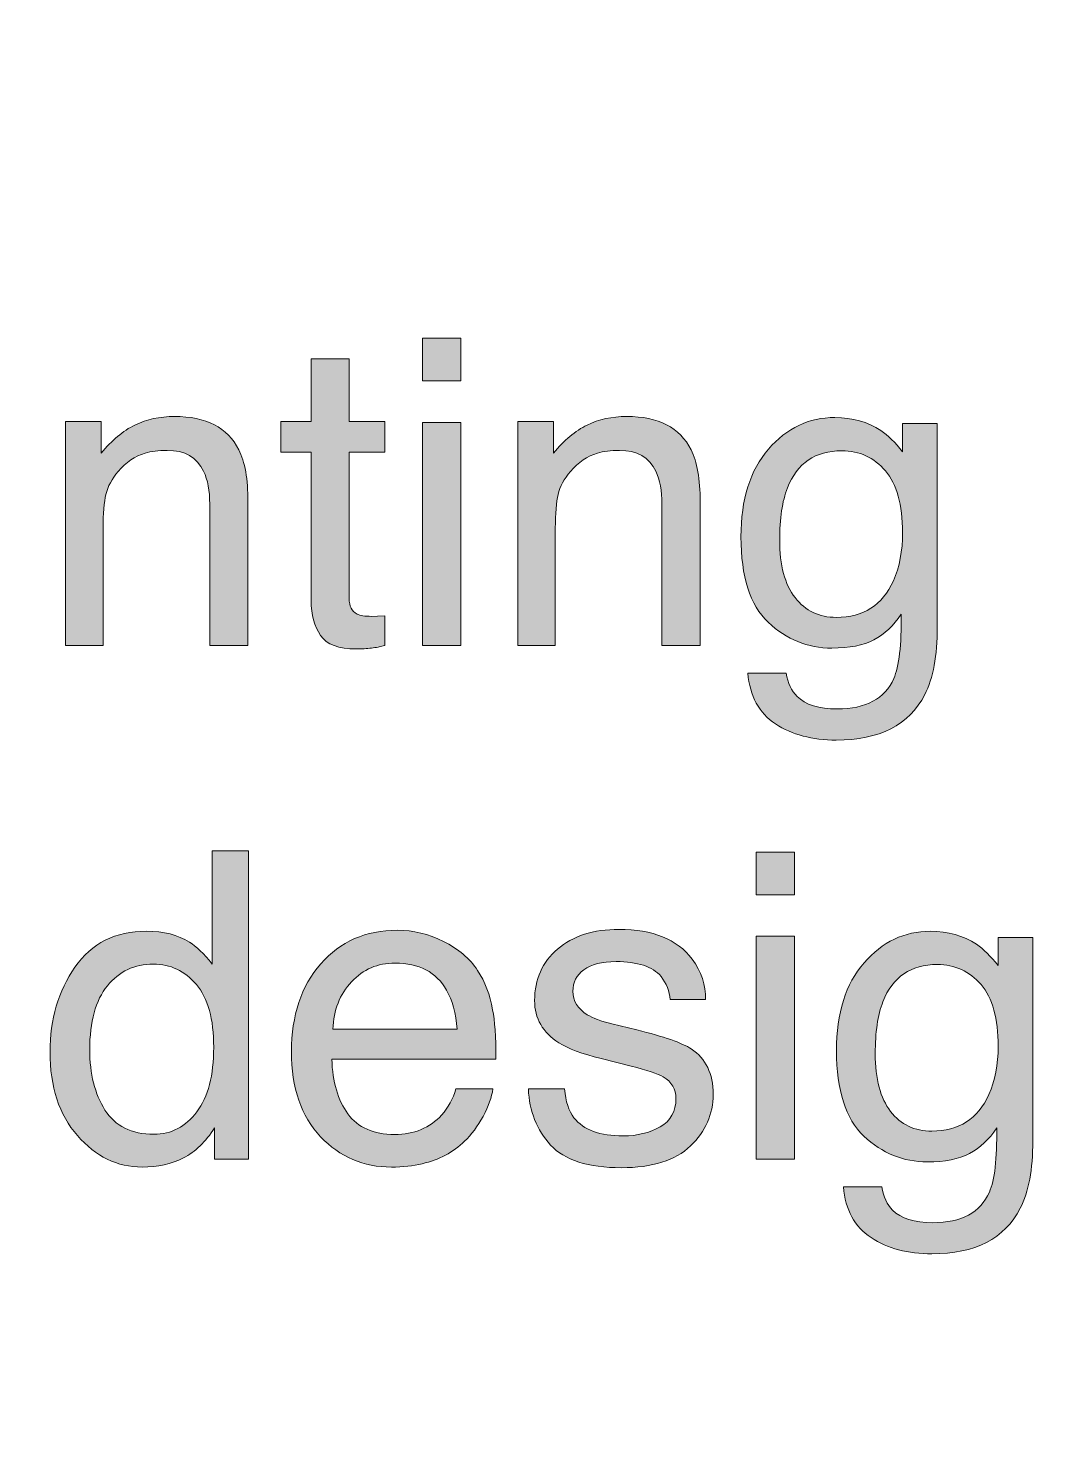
# Model space of a CAD drawing. Header units: millimetres. Extents: x 5.6 to 101.1, y 33.8 to 120.6.
# Drawn here: x 67.11 to 71.36, y 45.38 to 51.16 of the extents above; entities that cross this region are included whole.
import ezdxf

# ---------------------------------------------------------------- set-up
doc = ezdxf.new("R2010")
doc.units = ezdxf.units.MM
doc.layers.add('Hextension Extended', color=7, linetype='Continuous')
doc.layers.add('Text and Guidance', color=7, linetype='Continuous')

msp = doc.modelspace()

# ---------------------------------------------------------------- hatches: boundary and pattern name
at = {"layer": 'Text and Guidance', "true_color": 0xff00ff, "transparency": 33554687}
h = msp.add_hatch(color=6, dxfattribs=at)
h.paths.add_polyline_path([(68.7357, 49.8853), (68.8933, 49.8853), (68.8933, 49.7096), (68.7357, 49.7096)], flags=0)
h.paths.add_polyline_path([(68.7357, 49.5382), (68.8933, 49.5382), (68.8933, 48.6201), (68.7357, 48.6201)], flags=0)
h = msp.add_hatch(color=6, dxfattribs=at)
edge = h.paths.add_edge_path(flags=0)
edge.add_spline(control_points=[(68.2766, 49.8001), (68.2766, 49.8001), (68.4334, 49.8001), (68.4334, 49.8001), (68.4334, 49.8001), (68.4334, 49.5425), (68.4334, 49.5425), (68.4334, 49.5425), (68.5807, 49.5425), (68.5807, 49.5425), (68.5807, 49.5425), (68.5807, 49.4159), (68.5807, 49.4159), (68.5807, 49.4159), (68.4334, 49.4159), (68.4334, 49.4159), (68.4334, 49.4159), (68.4334, 48.8139), (68.4334, 48.8139), (68.4334, 48.7817), (68.4443, 48.7602), (68.4661, 48.7493), (68.4782, 48.743), (68.4983, 48.7398), (68.5264, 48.7398), (68.5264, 48.7398), (68.5505, 48.7403), (68.5505, 48.7403), (68.5505, 48.7403), (68.5807, 48.7424), (68.5807, 48.7424), (68.5807, 48.7424), (68.5807, 48.6201), (68.5807, 48.6201), (68.5629, 48.6149), (68.5444, 48.6112), (68.5251, 48.6089), (68.5059, 48.6066), (68.4851, 48.6055), (68.4627, 48.6055), (68.3903, 48.6055), (68.3412, 48.624), (68.3154, 48.661), (68.2896, 48.6981), (68.2766, 48.7461), (68.2766, 48.8053), (68.2766, 48.8053), (68.2766, 49.4159), (68.2766, 49.4159), (68.2766, 49.4159), (68.1518, 49.4159), (68.1518, 49.4159), (68.1518, 49.4159), (68.1518, 49.5425), (68.1518, 49.5425), (68.1518, 49.5425), (68.2766, 49.5425), (68.2766, 49.5425), (68.2766, 49.5425), (68.2766, 49.8001), (68.2766, 49.8001)], knot_values=[0, 0, 0, 0, 1, 1, 1, 2, 2, 2, 3, 3, 3, 4, 4, 4, 5, 5, 5, 6, 6, 6, 7, 7, 7, 8, 8, 8, 9, 9, 9, 10, 10, 10, 11, 11, 11, 12, 12, 12, 13, 13, 13, 14, 14, 14, 15, 15, 15, 16, 16, 16, 17, 17, 17, 18, 18, 18, 19, 19, 19, 20, 20, 20, 20], degree=3, periodic=1)
h = msp.add_hatch(color=6, dxfattribs=at)
edge = h.paths.add_edge_path(flags=0)
edge.add_spline(control_points=[(67.2646, 49.5425), (67.2646, 49.5425), (67.4119, 49.5425), (67.4119, 49.5425), (67.4119, 49.5425), (67.4119, 49.4116), (67.4119, 49.4116), (67.4556, 49.4656), (67.5018, 49.5043), (67.5506, 49.5279), (67.5994, 49.5514), (67.6536, 49.5632), (67.7134, 49.5632), (67.8443, 49.5632), (67.9327, 49.5176), (67.9786, 49.4263), (68.0039, 49.3763), (68.0165, 49.3048), (68.0165, 49.2118), (68.0165, 49.2118), (68.0165, 48.6201), (68.0165, 48.6201), (68.0165, 48.6201), (67.8589, 48.6201), (67.8589, 48.6201), (67.8589, 48.6201), (67.8589, 49.2015), (67.8589, 49.2015), (67.8589, 49.2577), (67.8506, 49.3031), (67.8339, 49.3375), (67.8064, 49.395), (67.7564, 49.4237), (67.6841, 49.4237), (67.6473, 49.4237), (67.6172, 49.4199), (67.5936, 49.4125), (67.5512, 49.3998), (67.5138, 49.3746), (67.4817, 49.3367), (67.4558, 49.3063), (67.439, 49.2748), (67.4313, 49.2424), (67.4235, 49.2099), (67.4197, 49.1636), (67.4197, 49.1033), (67.4197, 49.1033), (67.4197, 48.6201), (67.4197, 48.6201), (67.4197, 48.6201), (67.2646, 48.6201), (67.2646, 48.6201), (67.2646, 48.6201), (67.2646, 49.5425), (67.2646, 49.5425)], knot_values=[0, 0, 0, 0, 1, 1, 1, 2, 2, 2, 3, 3, 3, 4, 4, 4, 5, 5, 5, 6, 6, 6, 7, 7, 7, 8, 8, 8, 9, 9, 9, 10, 10, 10, 11, 11, 11, 12, 12, 12, 13, 13, 13, 14, 14, 14, 15, 15, 15, 16, 16, 16, 17, 17, 17, 18, 18, 18, 18], degree=3, periodic=1)
h = msp.add_hatch(color=6, dxfattribs=at)
edge = h.paths.add_edge_path(flags=0)
edge.add_spline(control_points=[(69.1276, 49.5425), (69.1276, 49.5425), (69.2749, 49.5425), (69.2749, 49.5425), (69.2749, 49.5425), (69.2749, 49.4116), (69.2749, 49.4116), (69.3185, 49.4656), (69.3647, 49.5043), (69.4135, 49.5279), (69.4623, 49.5514), (69.5166, 49.5632), (69.5763, 49.5632), (69.7072, 49.5632), (69.7956, 49.5176), (69.8416, 49.4263), (69.8668, 49.3763), (69.8795, 49.3048), (69.8795, 49.2118), (69.8795, 49.2118), (69.8795, 48.6201), (69.8795, 48.6201), (69.8795, 48.6201), (69.7219, 48.6201), (69.7219, 48.6201), (69.7219, 48.6201), (69.7219, 49.2015), (69.7219, 49.2015), (69.7219, 49.2577), (69.7135, 49.3031), (69.6969, 49.3375), (69.6693, 49.395), (69.6194, 49.4237), (69.547, 49.4237), (69.5103, 49.4237), (69.4801, 49.4199), (69.4566, 49.4125), (69.4141, 49.3998), (69.3768, 49.3746), (69.3446, 49.3367), (69.3188, 49.3063), (69.302, 49.2748), (69.2942, 49.2424), (69.2865, 49.2099), (69.2826, 49.1636), (69.2826, 49.1033), (69.2826, 49.1033), (69.2826, 48.6201), (69.2826, 48.6201), (69.2826, 48.6201), (69.1276, 48.6201), (69.1276, 48.6201), (69.1276, 48.6201), (69.1276, 49.5425), (69.1276, 49.5425)], knot_values=[0, 0, 0, 0, 1, 1, 1, 2, 2, 2, 3, 3, 3, 4, 4, 4, 5, 5, 5, 6, 6, 6, 7, 7, 7, 8, 8, 8, 9, 9, 9, 10, 10, 10, 11, 11, 11, 12, 12, 12, 13, 13, 13, 14, 14, 14, 15, 15, 15, 16, 16, 16, 17, 17, 17, 18, 18, 18, 18], degree=3, periodic=1)
h = msp.add_hatch(color=6, dxfattribs=at)
edge = h.paths.add_edge_path(flags=0)
edge.add_spline(control_points=[(70.4341, 49.5589), (70.5065, 49.5589), (70.5696, 49.5411), (70.6236, 49.5055), (70.6529, 49.4854), (70.6828, 49.4561), (70.7132, 49.4176), (70.7132, 49.4176), (70.7132, 49.5339), (70.7132, 49.5339), (70.7132, 49.5339), (70.8562, 49.5339), (70.8562, 49.5339), (70.8562, 49.5339), (70.8562, 48.695), (70.8562, 48.695), (70.8562, 48.5779), (70.8389, 48.4855), (70.8045, 48.4177), (70.7402, 48.2925), (70.6187, 48.2299), (70.4402, 48.2299), (70.3408, 48.2299), (70.2573, 48.2522), (70.1895, 48.2967), (70.1218, 48.3412), (70.0839, 48.4108), (70.0758, 48.5056), (70.0758, 48.5056), (70.2335, 48.5056), (70.2335, 48.5056), (70.2409, 48.4642), (70.2558, 48.4323), (70.2782, 48.41), (70.3133, 48.3755), (70.3684, 48.3583), (70.4436, 48.3583), (70.5625, 48.3583), (70.6403, 48.4002), (70.677, 48.484), (70.6988, 48.5334), (70.7089, 48.6215), (70.7072, 48.7484), (70.6761, 48.7014), (70.6388, 48.6663), (70.5952, 48.6434), (70.5516, 48.6204), (70.4938, 48.6089), (70.4221, 48.6089), (70.3222, 48.6089), (70.2347, 48.6444), (70.1598, 48.7153), (70.0849, 48.7862), (70.0474, 48.9035), (70.0474, 49.0671), (70.0474, 49.2216), (70.0852, 49.3421), (70.1607, 49.4288), (70.2362, 49.5155), (70.3273, 49.5589), (70.4341, 49.5589)], knot_values=[0, 0, 0, 0, 1, 1, 1, 2, 2, 2, 3, 3, 3, 4, 4, 4, 5, 5, 5, 6, 6, 6, 7, 7, 7, 8, 8, 8, 9, 9, 9, 10, 10, 10, 11, 11, 11, 12, 12, 12, 13, 13, 13, 14, 14, 14, 15, 15, 15, 16, 16, 16, 17, 17, 17, 18, 18, 18, 19, 19, 19, 20, 20, 20, 20], degree=3, periodic=1)
edge = h.paths.add_edge_path(flags=0)
edge.add_spline(control_points=[(70.7132, 49.0852), (70.7132, 49.1995), (70.6896, 49.2841), (70.6426, 49.3393), (70.5955, 49.3944), (70.5355, 49.422), (70.4626, 49.422), (70.3535, 49.422), (70.2788, 49.3708), (70.2386, 49.2686), (70.2174, 49.2141), (70.2068, 49.1426), (70.2068, 49.0542), (70.2068, 48.9503), (70.2279, 48.8712), (70.2701, 48.8169), (70.3123, 48.7626), (70.369, 48.7355), (70.4402, 48.7355), (70.5516, 48.7355), (70.6299, 48.7858), (70.6753, 48.8862), (70.7006, 48.9431), (70.7132, 49.0094), (70.7132, 49.0852)], knot_values=[0, 0, 0, 0, 1, 1, 1, 2, 2, 2, 3, 3, 3, 4, 4, 4, 5, 5, 5, 6, 6, 6, 7, 7, 7, 8, 8, 8, 8], degree=3, periodic=1)
h = msp.add_hatch(color=6, dxfattribs=at)
edge = h.paths.add_edge_path(flags=0)
edge.add_spline(control_points=[(67.598, 47.4422), (67.6686, 47.4422), (67.7277, 47.4273), (67.7754, 47.3974), (67.8029, 47.3802), (67.8342, 47.3501), (67.8693, 47.307), (67.8693, 47.307), (67.8693, 47.773), (67.8693, 47.773), (67.8693, 47.773), (68.0183, 47.773), (68.0183, 47.773), (68.0183, 47.773), (68.0183, 46.5034), (68.0183, 46.5034), (68.0183, 46.5034), (67.8787, 46.5034), (67.8787, 46.5034), (67.8787, 46.5034), (67.8787, 46.6318), (67.8787, 46.6318), (67.8426, 46.5749), (67.7998, 46.5339), (67.7504, 46.5086), (67.701, 46.4833), (67.6445, 46.4707), (67.5807, 46.4707), (67.4779, 46.4707), (67.389, 46.5139), (67.3137, 46.6003), (67.2385, 46.6867), (67.2009, 46.8017), (67.2009, 46.9453), (67.2009, 47.0796), (67.2352, 47.196), (67.3038, 47.2945), (67.3724, 47.393), (67.4705, 47.4422), (67.598, 47.4422)], knot_values=[0, 0, 0, 0, 1, 1, 1, 2, 2, 2, 3, 3, 3, 4, 4, 4, 5, 5, 5, 6, 6, 6, 7, 7, 7, 8, 8, 8, 9, 9, 9, 10, 10, 10, 11, 11, 11, 12, 12, 12, 13, 13, 13, 13], degree=3, periodic=1)
edge = h.paths.add_edge_path(flags=0)
edge.add_spline(control_points=[(67.3645, 46.9539), (67.3645, 46.8551), (67.3855, 46.7724), (67.4274, 46.7058), (67.4693, 46.6392), (67.5365, 46.6059), (67.629, 46.6059), (67.7007, 46.6059), (67.7597, 46.6368), (67.806, 46.6985), (67.8522, 46.7602), (67.8753, 46.8488), (67.8753, 46.9642), (67.8753, 47.0808), (67.8515, 47.167), (67.8038, 47.223), (67.7561, 47.279), (67.6973, 47.307), (67.6272, 47.307), (67.5491, 47.307), (67.4858, 47.2771), (67.4373, 47.2174), (67.3888, 47.1577), (67.3645, 47.0699), (67.3645, 46.9539)], knot_values=[0, 0, 0, 0, 1, 1, 1, 2, 2, 2, 3, 3, 3, 4, 4, 4, 5, 5, 5, 6, 6, 6, 7, 7, 7, 8, 8, 8, 8], degree=3, periodic=1)
h = msp.add_hatch(color=6, dxfattribs=at)
h.paths.add_polyline_path([(70.1103, 47.7686), (70.2679, 47.7686), (70.2679, 47.5929), (70.1103, 47.5929)], flags=0)
h.paths.add_polyline_path([(70.1103, 47.4216), (70.2679, 47.4216), (70.2679, 46.5034), (70.1103, 46.5034)], flags=0)
h = msp.add_hatch(color=6, dxfattribs=at)
edge = h.paths.add_edge_path(flags=0)
edge.add_spline(control_points=[(68.6315, 47.4465), (68.6969, 47.4465), (68.7604, 47.4312), (68.8218, 47.4005), (68.8833, 47.3697), (68.9301, 47.33), (68.9622, 47.2812), (68.9932, 47.2347), (69.0139, 47.1804), (69.0242, 47.1184), (69.0334, 47.0759), (69.038, 47.0081), (69.038, 46.9151), (69.038, 46.9151), (68.3619, 46.9151), (68.3619, 46.9151), (68.3648, 46.8215), (68.3869, 46.7465), (68.4282, 46.6899), (68.4696, 46.6333), (68.5336, 46.6051), (68.6203, 46.6051), (68.7012, 46.6051), (68.7658, 46.6318), (68.8141, 46.6852), (68.8416, 46.7162), (68.8612, 46.7521), (68.8726, 46.7928), (68.8726, 46.7928), (69.0251, 46.7928), (69.0251, 46.7928), (69.0211, 46.7589), (69.0077, 46.7212), (68.985, 46.6796), (68.9624, 46.6379), (68.9369, 46.6039), (68.9088, 46.5775), (68.8617, 46.5316), (68.8035, 46.5006), (68.734, 46.4845), (68.6967, 46.4753), (68.6545, 46.4707), (68.6074, 46.4707), (68.4925, 46.4707), (68.3952, 46.5125), (68.3154, 46.596), (68.2356, 46.6796), (68.1957, 46.7966), (68.1957, 46.947), (68.1957, 47.0951), (68.2359, 47.2154), (68.3163, 47.3079), (68.3966, 47.4003), (68.5017, 47.4465), (68.6315, 47.4465)], knot_values=[0, 0, 0, 0, 1, 1, 1, 2, 2, 2, 3, 3, 3, 4, 4, 4, 5, 5, 5, 6, 6, 6, 7, 7, 7, 8, 8, 8, 9, 9, 9, 10, 10, 10, 11, 11, 11, 12, 12, 12, 13, 13, 13, 14, 14, 14, 15, 15, 15, 16, 16, 16, 17, 17, 17, 18, 18, 18, 18], degree=3, periodic=1)
edge = h.paths.add_edge_path(flags=0)
edge.add_spline(control_points=[(68.8787, 47.0383), (68.8724, 47.1055), (68.8577, 47.1592), (68.8347, 47.1993), (68.7923, 47.274), (68.7213, 47.3113), (68.622, 47.3113), (68.5508, 47.3113), (68.4911, 47.2856), (68.4429, 47.2342), (68.3946, 47.1828), (68.3691, 47.1175), (68.3662, 47.0383), (68.3662, 47.0383), (68.8787, 47.0383), (68.8787, 47.0383)], knot_values=[0, 0, 0, 0, 1, 1, 1, 2, 2, 2, 3, 3, 3, 4, 4, 4, 5, 5, 5, 5], degree=3, periodic=1)
h = msp.add_hatch(color=6, dxfattribs=at)
edge = h.paths.add_edge_path(flags=0)
edge.add_spline(control_points=[(69.3205, 46.7928), (69.3251, 46.7411), (69.338, 46.7015), (69.3593, 46.674), (69.3983, 46.624), (69.4661, 46.599), (69.5625, 46.599), (69.6199, 46.599), (69.6705, 46.6115), (69.7141, 46.6365), (69.7577, 46.6615), (69.7796, 46.7001), (69.7796, 46.7523), (69.7796, 46.792), (69.762, 46.8221), (69.727, 46.8428), (69.7046, 46.8554), (69.6604, 46.8701), (69.5944, 46.8867), (69.5944, 46.8867), (69.4712, 46.9177), (69.4712, 46.9177), (69.3926, 46.9372), (69.3346, 46.959), (69.2972, 46.9832), (69.2306, 47.0251), (69.1973, 47.0831), (69.1973, 47.1571), (69.1973, 47.2444), (69.2288, 47.315), (69.2916, 47.369), (69.3545, 47.423), (69.4391, 47.45), (69.5453, 47.45), (69.6842, 47.45), (69.7844, 47.4092), (69.8459, 47.3277), (69.8844, 47.276), (69.903, 47.2203), (69.9019, 47.1606), (69.9019, 47.1606), (69.7554, 47.1606), (69.7554, 47.1606), (69.7526, 47.1956), (69.7402, 47.2275), (69.7184, 47.2562), (69.6828, 47.297), (69.6211, 47.3173), (69.5332, 47.3173), (69.4747, 47.3173), (69.4303, 47.3061), (69.4002, 47.2837), (69.37, 47.2614), (69.355, 47.2318), (69.355, 47.195), (69.355, 47.1548), (69.3748, 47.1227), (69.4144, 47.0986), (69.4373, 47.0842), (69.4712, 47.0716), (69.516, 47.0607), (69.516, 47.0607), (69.6185, 47.0357), (69.6185, 47.0357), (69.7299, 47.0087), (69.8045, 46.9826), (69.8424, 46.9573), (69.9027, 46.9177), (69.9329, 46.8554), (69.9329, 46.7704), (69.9329, 46.6883), (69.9017, 46.6174), (69.8394, 46.5577), (69.7771, 46.498), (69.6822, 46.4681), (69.5548, 46.4681), (69.4175, 46.4681), (69.3204, 46.4993), (69.2632, 46.5616), (69.2061, 46.6239), (69.1755, 46.701), (69.1715, 46.7928), (69.1715, 46.7928), (69.3205, 46.7928), (69.3205, 46.7928)], knot_values=[0, 0, 0, 0, 1, 1, 1, 2, 2, 2, 3, 3, 3, 4, 4, 4, 5, 5, 5, 6, 6, 6, 7, 7, 7, 8, 8, 8, 9, 9, 9, 10, 10, 10, 11, 11, 11, 12, 12, 12, 13, 13, 13, 14, 14, 14, 15, 15, 15, 16, 16, 16, 17, 17, 17, 18, 18, 18, 19, 19, 19, 20, 20, 20, 21, 21, 21, 22, 22, 22, 23, 23, 23, 24, 24, 24, 25, 25, 25, 26, 26, 26, 27, 27, 27, 28, 28, 28, 28], degree=3, periodic=1)
h = msp.add_hatch(color=6, dxfattribs=at)
edge = h.paths.add_edge_path(flags=0)
edge.add_spline(control_points=[(70.8277, 47.4422), (70.9001, 47.4422), (70.9632, 47.4244), (71.0172, 47.3888), (71.0465, 47.3687), (71.0764, 47.3394), (71.1068, 47.301), (71.1068, 47.301), (71.1068, 47.4172), (71.1068, 47.4172), (71.1068, 47.4172), (71.2498, 47.4172), (71.2498, 47.4172), (71.2498, 47.4172), (71.2498, 46.5784), (71.2498, 46.5784), (71.2498, 46.4612), (71.2325, 46.3688), (71.1981, 46.301), (71.1338, 46.1759), (71.0123, 46.1133), (70.8338, 46.1133), (70.7344, 46.1133), (70.6509, 46.1355), (70.5831, 46.18), (70.5154, 46.2245), (70.4775, 46.2941), (70.4694, 46.3889), (70.4694, 46.3889), (70.6271, 46.3889), (70.6271, 46.3889), (70.6345, 46.3475), (70.6494, 46.3157), (70.6718, 46.2933), (70.7069, 46.2588), (70.762, 46.2416), (70.8372, 46.2416), (70.9561, 46.2416), (71.0339, 46.2835), (71.0706, 46.3674), (71.0924, 46.4167), (71.1025, 46.5049), (71.1008, 46.6318), (71.0698, 46.5847), (71.0324, 46.5497), (70.9888, 46.5267), (70.9452, 46.5037), (70.8874, 46.4922), (70.8157, 46.4922), (70.7158, 46.4922), (70.6283, 46.5277), (70.5534, 46.5986), (70.4785, 46.6695), (70.441, 46.7868), (70.441, 46.9504), (70.441, 47.1049), (70.4788, 47.2255), (70.5543, 47.3122), (70.6298, 47.3989), (70.7209, 47.4422), (70.8277, 47.4422)], knot_values=[0, 0, 0, 0, 1, 1, 1, 2, 2, 2, 3, 3, 3, 4, 4, 4, 5, 5, 5, 6, 6, 6, 7, 7, 7, 8, 8, 8, 9, 9, 9, 10, 10, 10, 11, 11, 11, 12, 12, 12, 13, 13, 13, 14, 14, 14, 15, 15, 15, 16, 16, 16, 17, 17, 17, 18, 18, 18, 19, 19, 19, 20, 20, 20, 20], degree=3, periodic=1)
edge = h.paths.add_edge_path(flags=0)
edge.add_spline(control_points=[(71.1068, 46.9685), (71.1068, 47.0828), (71.0832, 47.1675), (71.0362, 47.2226), (70.9891, 47.2777), (70.9291, 47.3053), (70.8562, 47.3053), (70.7471, 47.3053), (70.6724, 47.2542), (70.6322, 47.152), (70.611, 47.0974), (70.6004, 47.0259), (70.6004, 46.9375), (70.6004, 46.8336), (70.6215, 46.7545), (70.6637, 46.7002), (70.7059, 46.646), (70.7626, 46.6188), (70.8338, 46.6188), (70.9452, 46.6188), (71.0235, 46.6691), (71.0689, 46.7696), (71.0942, 46.8264), (71.1068, 46.8927), (71.1068, 46.9685)], knot_values=[0, 0, 0, 0, 1, 1, 1, 2, 2, 2, 3, 3, 3, 4, 4, 4, 5, 5, 5, 6, 6, 6, 7, 7, 7, 8, 8, 8, 8], degree=3, periodic=1)

# ---------------------------------------------------------------- linework, layer by layer
at = {"layer": 'Hextension Extended', "color": 153, "linetype": 'Continuous', "lineweight": 5, "true_color": 0x5994dc}
msp.add_open_spline([(5.6051, 120.5747), (5.6051, 120.5747), (5.6051, 92.7747), (5.6051, 92.7747), (5.6051, 92.7747), (25.0436, 51.0497), (25.0436, 51.0497), (25.0436, 51.0497), (33.7038, 36.0497), (33.7038, 36.0497), (33.8824, 35.7403), (34.2125, 35.5497), (34.5698, 35.5497), (34.5698, 35.5497), (36.9801, 35.5497), (36.9801, 35.5497), (37.1181, 35.5497), (37.2301, 35.6616), (37.2301, 35.7997), (37.2301, 35.7997), (37.2301, 40.0497), (37.2301, 40.0497), (37.2301, 40.4363), (37.5435, 40.7497), (37.9301, 40.7497), (38.3167, 40.7497), (38.6301, 40.4363), (38.6301, 40.0497), (38.6301, 40.0497), (38.6301, 33.9997), (38.6301, 33.9997), (38.6301, 33.8892), (38.7196, 33.7997), (38.8301, 33.7997), (38.8301, 33.7997), (47.6301, 33.7997), (47.6301, 33.7997), (47.7405, 33.7997), (47.8301, 33.8893), (47.8301, 33.9997), (47.8301, 33.9997), (47.8301, 40.0497), (47.8301, 40.0497), (47.8301, 40.4363), (48.1435, 40.7497), (48.5301, 40.7497), (48.9167, 40.7497), (49.2301, 40.4363), (49.2301, 40.0497), (49.2301, 40.0497), (49.2301, 35.7997), (49.2301, 35.7997), (49.2301, 35.6616), (49.342, 35.5497), (49.4801, 35.5497), (49.4801, 35.5497), (51.8903, 35.5497), (51.8903, 35.5497), (52.2476, 35.5497), (52.5777, 35.7403), (52.7564, 36.0497), (52.7564, 36.0497), (61.4166, 51.0497), (61.4166, 51.0497), (61.4166, 51.0497), (80.9301, 92.7997), (80.9301, 92.7997), (80.9301, 92.7997), (80.9301, 120.5997), (80.9301, 120.5997), (80.9301, 120.5997), (5.6051, 120.5747), (5.6051, 120.5747)], degree=3, knots=[0, 0, 0, 0, 1, 1, 1, 2, 2, 2, 3, 3, 3, 4, 4, 4, 5, 5, 5, 6, 6, 6, 7, 7, 7, 8, 8, 8, 9, 9, 9, 10, 10, 10, 11, 11, 11, 12, 12, 12, 13, 13, 13, 14, 14, 14, 15, 15, 15, 16, 16, 16, 17, 17, 17, 18, 18, 18, 19, 19, 19, 20, 20, 20, 21, 21, 21, 22, 22, 22, 23, 23, 23, 24, 24, 24, 24], dxfattribs=at)
at = {"layer": 'Text and Guidance', "color": 6, "linetype": 'Continuous', "lineweight": 0, "true_color": 0xff00ff}
for points in [[(68.7357, 49.8853), (68.8933, 49.8853), (68.8933, 49.7096), (68.7357, 49.7096), (68.7357, 49.8853)], [(68.7357, 49.5382), (68.8933, 49.5382), (68.8933, 48.6201), (68.7357, 48.6201), (68.7357, 49.5382)], [(70.1103, 47.7686), (70.2679, 47.7686), (70.2679, 47.5929), (70.1103, 47.5929), (70.1103, 47.7686)], [(70.1103, 47.4216), (70.2679, 47.4216), (70.2679, 46.5034), (70.1103, 46.5034), (70.1103, 47.4216)]]:
    msp.add_lwpolyline(points, close=True, dxfattribs=at)
for points, knots in [([(68.2766, 49.8001), (68.2766, 49.8001), (68.4334, 49.8001), (68.4334, 49.8001), (68.4334, 49.8001), (68.4334, 49.5425), (68.4334, 49.5425), (68.4334, 49.5425), (68.5807, 49.5425), (68.5807, 49.5425), (68.5807, 49.5425), (68.5807, 49.4159), (68.5807, 49.4159), (68.5807, 49.4159), (68.4334, 49.4159), (68.4334, 49.4159), (68.4334, 49.4159), (68.4334, 48.8139), (68.4334, 48.8139), (68.4334, 48.7817), (68.4443, 48.7602), (68.4661, 48.7493), (68.4782, 48.743), (68.4983, 48.7398), (68.5264, 48.7398), (68.5264, 48.7398), (68.5505, 48.7403), (68.5505, 48.7403), (68.5505, 48.7403), (68.5807, 48.7424), (68.5807, 48.7424), (68.5807, 48.7424), (68.5807, 48.6201), (68.5807, 48.6201), (68.5629, 48.6149), (68.5444, 48.6112), (68.5251, 48.6089), (68.5059, 48.6066), (68.4851, 48.6055), (68.4627, 48.6055), (68.3903, 48.6055), (68.3412, 48.624), (68.3154, 48.661), (68.2896, 48.6981), (68.2766, 48.7461), (68.2766, 48.8053), (68.2766, 48.8053), (68.2766, 49.4159), (68.2766, 49.4159), (68.2766, 49.4159), (68.1518, 49.4159), (68.1518, 49.4159), (68.1518, 49.4159), (68.1518, 49.5425), (68.1518, 49.5425), (68.1518, 49.5425), (68.2766, 49.5425), (68.2766, 49.5425), (68.2766, 49.5425), (68.2766, 49.8001), (68.2766, 49.8001)], [0, 0, 0, 0, 1, 1, 1, 2, 2, 2, 3, 3, 3, 4, 4, 4, 5, 5, 5, 6, 6, 6, 7, 7, 7, 8, 8, 8, 9, 9, 9, 10, 10, 10, 11, 11, 11, 12, 12, 12, 13, 13, 13, 14, 14, 14, 15, 15, 15, 16, 16, 16, 17, 17, 17, 18, 18, 18, 19, 19, 19, 20, 20, 20, 20]), ([(67.2646, 49.5425), (67.2646, 49.5425), (67.4119, 49.5425), (67.4119, 49.5425), (67.4119, 49.5425), (67.4119, 49.4116), (67.4119, 49.4116), (67.4556, 49.4656), (67.5018, 49.5043), (67.5506, 49.5279), (67.5994, 49.5514), (67.6536, 49.5632), (67.7134, 49.5632), (67.8443, 49.5632), (67.9327, 49.5176), (67.9786, 49.4263), (68.0039, 49.3763), (68.0165, 49.3048), (68.0165, 49.2118), (68.0165, 49.2118), (68.0165, 48.6201), (68.0165, 48.6201), (68.0165, 48.6201), (67.8589, 48.6201), (67.8589, 48.6201), (67.8589, 48.6201), (67.8589, 49.2015), (67.8589, 49.2015), (67.8589, 49.2577), (67.8506, 49.3031), (67.8339, 49.3375), (67.8064, 49.395), (67.7564, 49.4237), (67.6841, 49.4237), (67.6473, 49.4237), (67.6172, 49.4199), (67.5936, 49.4125), (67.5512, 49.3998), (67.5138, 49.3746), (67.4817, 49.3367), (67.4558, 49.3063), (67.439, 49.2748), (67.4313, 49.2424), (67.4235, 49.2099), (67.4197, 49.1636), (67.4197, 49.1033), (67.4197, 49.1033), (67.4197, 48.6201), (67.4197, 48.6201), (67.4197, 48.6201), (67.2646, 48.6201), (67.2646, 48.6201), (67.2646, 48.6201), (67.2646, 49.5425), (67.2646, 49.5425)], [0, 0, 0, 0, 1, 1, 1, 2, 2, 2, 3, 3, 3, 4, 4, 4, 5, 5, 5, 6, 6, 6, 7, 7, 7, 8, 8, 8, 9, 9, 9, 10, 10, 10, 11, 11, 11, 12, 12, 12, 13, 13, 13, 14, 14, 14, 15, 15, 15, 16, 16, 16, 17, 17, 17, 18, 18, 18, 18]), ([(69.1276, 49.5425), (69.1276, 49.5425), (69.2749, 49.5425), (69.2749, 49.5425), (69.2749, 49.5425), (69.2749, 49.4116), (69.2749, 49.4116), (69.3185, 49.4656), (69.3647, 49.5043), (69.4135, 49.5279), (69.4623, 49.5514), (69.5166, 49.5632), (69.5763, 49.5632), (69.7072, 49.5632), (69.7956, 49.5176), (69.8416, 49.4263), (69.8668, 49.3763), (69.8795, 49.3048), (69.8795, 49.2118), (69.8795, 49.2118), (69.8795, 48.6201), (69.8795, 48.6201), (69.8795, 48.6201), (69.7219, 48.6201), (69.7219, 48.6201), (69.7219, 48.6201), (69.7219, 49.2015), (69.7219, 49.2015), (69.7219, 49.2577), (69.7135, 49.3031), (69.6969, 49.3375), (69.6693, 49.395), (69.6194, 49.4237), (69.547, 49.4237), (69.5103, 49.4237), (69.4801, 49.4199), (69.4566, 49.4125), (69.4141, 49.3998), (69.3768, 49.3746), (69.3446, 49.3367), (69.3188, 49.3063), (69.302, 49.2748), (69.2942, 49.2424), (69.2865, 49.2099), (69.2826, 49.1636), (69.2826, 49.1033), (69.2826, 49.1033), (69.2826, 48.6201), (69.2826, 48.6201), (69.2826, 48.6201), (69.1276, 48.6201), (69.1276, 48.6201), (69.1276, 48.6201), (69.1276, 49.5425), (69.1276, 49.5425)], [0, 0, 0, 0, 1, 1, 1, 2, 2, 2, 3, 3, 3, 4, 4, 4, 5, 5, 5, 6, 6, 6, 7, 7, 7, 8, 8, 8, 9, 9, 9, 10, 10, 10, 11, 11, 11, 12, 12, 12, 13, 13, 13, 14, 14, 14, 15, 15, 15, 16, 16, 16, 17, 17, 17, 18, 18, 18, 18]), ([(70.4341, 49.5589), (70.5065, 49.5589), (70.5696, 49.5411), (70.6236, 49.5055), (70.6529, 49.4854), (70.6828, 49.4561), (70.7132, 49.4176), (70.7132, 49.4176), (70.7132, 49.5339), (70.7132, 49.5339), (70.7132, 49.5339), (70.8562, 49.5339), (70.8562, 49.5339), (70.8562, 49.5339), (70.8562, 48.695), (70.8562, 48.695), (70.8562, 48.5779), (70.8389, 48.4855), (70.8045, 48.4177), (70.7402, 48.2925), (70.6187, 48.2299), (70.4402, 48.2299), (70.3408, 48.2299), (70.2573, 48.2522), (70.1895, 48.2967), (70.1218, 48.3412), (70.0839, 48.4108), (70.0758, 48.5056), (70.0758, 48.5056), (70.2335, 48.5056), (70.2335, 48.5056), (70.2409, 48.4642), (70.2558, 48.4323), (70.2782, 48.41), (70.3133, 48.3755), (70.3684, 48.3583), (70.4436, 48.3583), (70.5625, 48.3583), (70.6403, 48.4002), (70.677, 48.484), (70.6988, 48.5334), (70.7089, 48.6215), (70.7072, 48.7484), (70.6761, 48.7014), (70.6388, 48.6663), (70.5952, 48.6434), (70.5516, 48.6204), (70.4938, 48.6089), (70.4221, 48.6089), (70.3222, 48.6089), (70.2347, 48.6444), (70.1598, 48.7153), (70.0849, 48.7862), (70.0474, 48.9035), (70.0474, 49.0671), (70.0474, 49.2216), (70.0852, 49.3421), (70.1607, 49.4288), (70.2362, 49.5155), (70.3273, 49.5589), (70.4341, 49.5589)], [0, 0, 0, 0, 1, 1, 1, 2, 2, 2, 3, 3, 3, 4, 4, 4, 5, 5, 5, 6, 6, 6, 7, 7, 7, 8, 8, 8, 9, 9, 9, 10, 10, 10, 11, 11, 11, 12, 12, 12, 13, 13, 13, 14, 14, 14, 15, 15, 15, 16, 16, 16, 17, 17, 17, 18, 18, 18, 19, 19, 19, 20, 20, 20, 20]), ([(70.7132, 49.0852), (70.7132, 49.1995), (70.6896, 49.2841), (70.6426, 49.3393), (70.5955, 49.3944), (70.5355, 49.422), (70.4626, 49.422), (70.3535, 49.422), (70.2788, 49.3708), (70.2386, 49.2686), (70.2174, 49.2141), (70.2068, 49.1426), (70.2068, 49.0542), (70.2068, 48.9503), (70.2279, 48.8712), (70.2701, 48.8169), (70.3123, 48.7626), (70.369, 48.7355), (70.4402, 48.7355), (70.5516, 48.7355), (70.6299, 48.7858), (70.6753, 48.8862), (70.7006, 48.9431), (70.7132, 49.0094), (70.7132, 49.0852)], [0, 0, 0, 0, 1, 1, 1, 2, 2, 2, 3, 3, 3, 4, 4, 4, 5, 5, 5, 6, 6, 6, 7, 7, 7, 8, 8, 8, 8]), ([(67.598, 47.4422), (67.6686, 47.4422), (67.7277, 47.4273), (67.7754, 47.3974), (67.8029, 47.3802), (67.8342, 47.3501), (67.8693, 47.307), (67.8693, 47.307), (67.8693, 47.773), (67.8693, 47.773), (67.8693, 47.773), (68.0183, 47.773), (68.0183, 47.773), (68.0183, 47.773), (68.0183, 46.5034), (68.0183, 46.5034), (68.0183, 46.5034), (67.8787, 46.5034), (67.8787, 46.5034), (67.8787, 46.5034), (67.8787, 46.6318), (67.8787, 46.6318), (67.8426, 46.5749), (67.7998, 46.5339), (67.7504, 46.5086), (67.701, 46.4833), (67.6445, 46.4707), (67.5807, 46.4707), (67.4779, 46.4707), (67.389, 46.5139), (67.3137, 46.6003), (67.2385, 46.6867), (67.2009, 46.8017), (67.2009, 46.9453), (67.2009, 47.0796), (67.2352, 47.196), (67.3038, 47.2945), (67.3724, 47.393), (67.4705, 47.4422), (67.598, 47.4422)], [0, 0, 0, 0, 1, 1, 1, 2, 2, 2, 3, 3, 3, 4, 4, 4, 5, 5, 5, 6, 6, 6, 7, 7, 7, 8, 8, 8, 9, 9, 9, 10, 10, 10, 11, 11, 11, 12, 12, 12, 13, 13, 13, 13]), ([(68.6315, 47.4465), (68.6969, 47.4465), (68.7604, 47.4312), (68.8218, 47.4005), (68.8833, 47.3697), (68.9301, 47.33), (68.9622, 47.2812), (68.9932, 47.2347), (69.0139, 47.1804), (69.0242, 47.1184), (69.0334, 47.0759), (69.038, 47.0081), (69.038, 46.9151), (69.038, 46.9151), (68.3619, 46.9151), (68.3619, 46.9151), (68.3648, 46.8215), (68.3869, 46.7465), (68.4282, 46.6899), (68.4696, 46.6333), (68.5336, 46.6051), (68.6203, 46.6051), (68.7012, 46.6051), (68.7658, 46.6318), (68.8141, 46.6852), (68.8416, 46.7162), (68.8612, 46.7521), (68.8726, 46.7928), (68.8726, 46.7928), (69.0251, 46.7928), (69.0251, 46.7928), (69.0211, 46.7589), (69.0077, 46.7212), (68.985, 46.6796), (68.9624, 46.6379), (68.9369, 46.6039), (68.9088, 46.5775), (68.8617, 46.5316), (68.8035, 46.5006), (68.734, 46.4845), (68.6967, 46.4753), (68.6545, 46.4707), (68.6074, 46.4707), (68.4925, 46.4707), (68.3952, 46.5125), (68.3154, 46.596), (68.2356, 46.6796), (68.1957, 46.7966), (68.1957, 46.947), (68.1957, 47.0951), (68.2359, 47.2154), (68.3163, 47.3079), (68.3966, 47.4003), (68.5017, 47.4465), (68.6315, 47.4465)], [0, 0, 0, 0, 1, 1, 1, 2, 2, 2, 3, 3, 3, 4, 4, 4, 5, 5, 5, 6, 6, 6, 7, 7, 7, 8, 8, 8, 9, 9, 9, 10, 10, 10, 11, 11, 11, 12, 12, 12, 13, 13, 13, 14, 14, 14, 15, 15, 15, 16, 16, 16, 17, 17, 17, 18, 18, 18, 18]), ([(69.3205, 46.7928), (69.3251, 46.7411), (69.338, 46.7015), (69.3593, 46.674), (69.3983, 46.624), (69.4661, 46.599), (69.5625, 46.599), (69.6199, 46.599), (69.6705, 46.6115), (69.7141, 46.6365), (69.7577, 46.6615), (69.7796, 46.7001), (69.7796, 46.7523), (69.7796, 46.792), (69.762, 46.8221), (69.727, 46.8428), (69.7046, 46.8554), (69.6604, 46.8701), (69.5944, 46.8867), (69.5944, 46.8867), (69.4712, 46.9177), (69.4712, 46.9177), (69.3926, 46.9372), (69.3346, 46.959), (69.2972, 46.9832), (69.2306, 47.0251), (69.1973, 47.0831), (69.1973, 47.1571), (69.1973, 47.2444), (69.2288, 47.315), (69.2916, 47.369), (69.3545, 47.423), (69.4391, 47.45), (69.5453, 47.45), (69.6842, 47.45), (69.7844, 47.4092), (69.8459, 47.3277), (69.8844, 47.276), (69.903, 47.2203), (69.9019, 47.1606), (69.9019, 47.1606), (69.7554, 47.1606), (69.7554, 47.1606), (69.7526, 47.1956), (69.7402, 47.2275), (69.7184, 47.2562), (69.6828, 47.297), (69.6211, 47.3173), (69.5332, 47.3173), (69.4747, 47.3173), (69.4303, 47.3061), (69.4002, 47.2837), (69.37, 47.2614), (69.355, 47.2318), (69.355, 47.195), (69.355, 47.1548), (69.3748, 47.1227), (69.4144, 47.0986), (69.4373, 47.0842), (69.4712, 47.0716), (69.516, 47.0607), (69.516, 47.0607), (69.6185, 47.0357), (69.6185, 47.0357), (69.7299, 47.0087), (69.8045, 46.9826), (69.8424, 46.9573), (69.9027, 46.9177), (69.9329, 46.8554), (69.9329, 46.7704), (69.9329, 46.6883), (69.9017, 46.6174), (69.8394, 46.5577), (69.7771, 46.498), (69.6822, 46.4681), (69.5548, 46.4681), (69.4175, 46.4681), (69.3204, 46.4993), (69.2632, 46.5616), (69.2061, 46.6239), (69.1755, 46.701), (69.1715, 46.7928), (69.1715, 46.7928), (69.3205, 46.7928), (69.3205, 46.7928)], [0, 0, 0, 0, 1, 1, 1, 2, 2, 2, 3, 3, 3, 4, 4, 4, 5, 5, 5, 6, 6, 6, 7, 7, 7, 8, 8, 8, 9, 9, 9, 10, 10, 10, 11, 11, 11, 12, 12, 12, 13, 13, 13, 14, 14, 14, 15, 15, 15, 16, 16, 16, 17, 17, 17, 18, 18, 18, 19, 19, 19, 20, 20, 20, 21, 21, 21, 22, 22, 22, 23, 23, 23, 24, 24, 24, 25, 25, 25, 26, 26, 26, 27, 27, 27, 28, 28, 28, 28]), ([(70.8277, 47.4422), (70.9001, 47.4422), (70.9632, 47.4244), (71.0172, 47.3888), (71.0465, 47.3687), (71.0764, 47.3394), (71.1068, 47.301), (71.1068, 47.301), (71.1068, 47.4172), (71.1068, 47.4172), (71.1068, 47.4172), (71.2498, 47.4172), (71.2498, 47.4172), (71.2498, 47.4172), (71.2498, 46.5784), (71.2498, 46.5784), (71.2498, 46.4612), (71.2325, 46.3688), (71.1981, 46.301), (71.1338, 46.1759), (71.0123, 46.1133), (70.8338, 46.1133), (70.7344, 46.1133), (70.6509, 46.1355), (70.5831, 46.18), (70.5154, 46.2245), (70.4775, 46.2941), (70.4694, 46.3889), (70.4694, 46.3889), (70.6271, 46.3889), (70.6271, 46.3889), (70.6345, 46.3475), (70.6494, 46.3157), (70.6718, 46.2933), (70.7069, 46.2588), (70.762, 46.2416), (70.8372, 46.2416), (70.9561, 46.2416), (71.0339, 46.2835), (71.0706, 46.3674), (71.0924, 46.4167), (71.1025, 46.5049), (71.1008, 46.6318), (71.0698, 46.5847), (71.0324, 46.5497), (70.9888, 46.5267), (70.9452, 46.5037), (70.8874, 46.4922), (70.8157, 46.4922), (70.7158, 46.4922), (70.6283, 46.5277), (70.5534, 46.5986), (70.4785, 46.6695), (70.441, 46.7868), (70.441, 46.9504), (70.441, 47.1049), (70.4788, 47.2255), (70.5543, 47.3122), (70.6298, 47.3989), (70.7209, 47.4422), (70.8277, 47.4422)], [0, 0, 0, 0, 1, 1, 1, 2, 2, 2, 3, 3, 3, 4, 4, 4, 5, 5, 5, 6, 6, 6, 7, 7, 7, 8, 8, 8, 9, 9, 9, 10, 10, 10, 11, 11, 11, 12, 12, 12, 13, 13, 13, 14, 14, 14, 15, 15, 15, 16, 16, 16, 17, 17, 17, 18, 18, 18, 19, 19, 19, 20, 20, 20, 20]), ([(67.3645, 46.9539), (67.3645, 46.8551), (67.3855, 46.7724), (67.4274, 46.7058), (67.4693, 46.6392), (67.5365, 46.6059), (67.629, 46.6059), (67.7007, 46.6059), (67.7597, 46.6368), (67.806, 46.6985), (67.8522, 46.7602), (67.8753, 46.8488), (67.8753, 46.9642), (67.8753, 47.0808), (67.8515, 47.167), (67.8038, 47.223), (67.7561, 47.279), (67.6973, 47.307), (67.6272, 47.307), (67.5491, 47.307), (67.4858, 47.2771), (67.4373, 47.2174), (67.3888, 47.1577), (67.3645, 47.0699), (67.3645, 46.9539)], [0, 0, 0, 0, 1, 1, 1, 2, 2, 2, 3, 3, 3, 4, 4, 4, 5, 5, 5, 6, 6, 6, 7, 7, 7, 8, 8, 8, 8]), ([(68.8787, 47.0383), (68.8724, 47.1055), (68.8577, 47.1592), (68.8347, 47.1993), (68.7923, 47.274), (68.7213, 47.3113), (68.622, 47.3113), (68.5508, 47.3113), (68.4911, 47.2856), (68.4429, 47.2342), (68.3946, 47.1828), (68.3691, 47.1175), (68.3662, 47.0383), (68.3662, 47.0383), (68.8787, 47.0383), (68.8787, 47.0383)], [0, 0, 0, 0, 1, 1, 1, 2, 2, 2, 3, 3, 3, 4, 4, 4, 5, 5, 5, 5]), ([(71.1068, 46.9685), (71.1068, 47.0828), (71.0832, 47.1675), (71.0362, 47.2226), (70.9891, 47.2777), (70.9291, 47.3053), (70.8562, 47.3053), (70.7471, 47.3053), (70.6724, 47.2542), (70.6322, 47.152), (70.611, 47.0974), (70.6004, 47.0259), (70.6004, 46.9375), (70.6004, 46.8336), (70.6215, 46.7545), (70.6637, 46.7002), (70.7059, 46.646), (70.7626, 46.6188), (70.8338, 46.6188), (70.9452, 46.6188), (71.0235, 46.6691), (71.0689, 46.7696), (71.0942, 46.8264), (71.1068, 46.8927), (71.1068, 46.9685)], [0, 0, 0, 0, 1, 1, 1, 2, 2, 2, 3, 3, 3, 4, 4, 4, 5, 5, 5, 6, 6, 6, 7, 7, 7, 8, 8, 8, 8])]:
    msp.add_open_spline(points, degree=3, knots=knots, dxfattribs=at)

doc.saveas('drawing.dxf')
